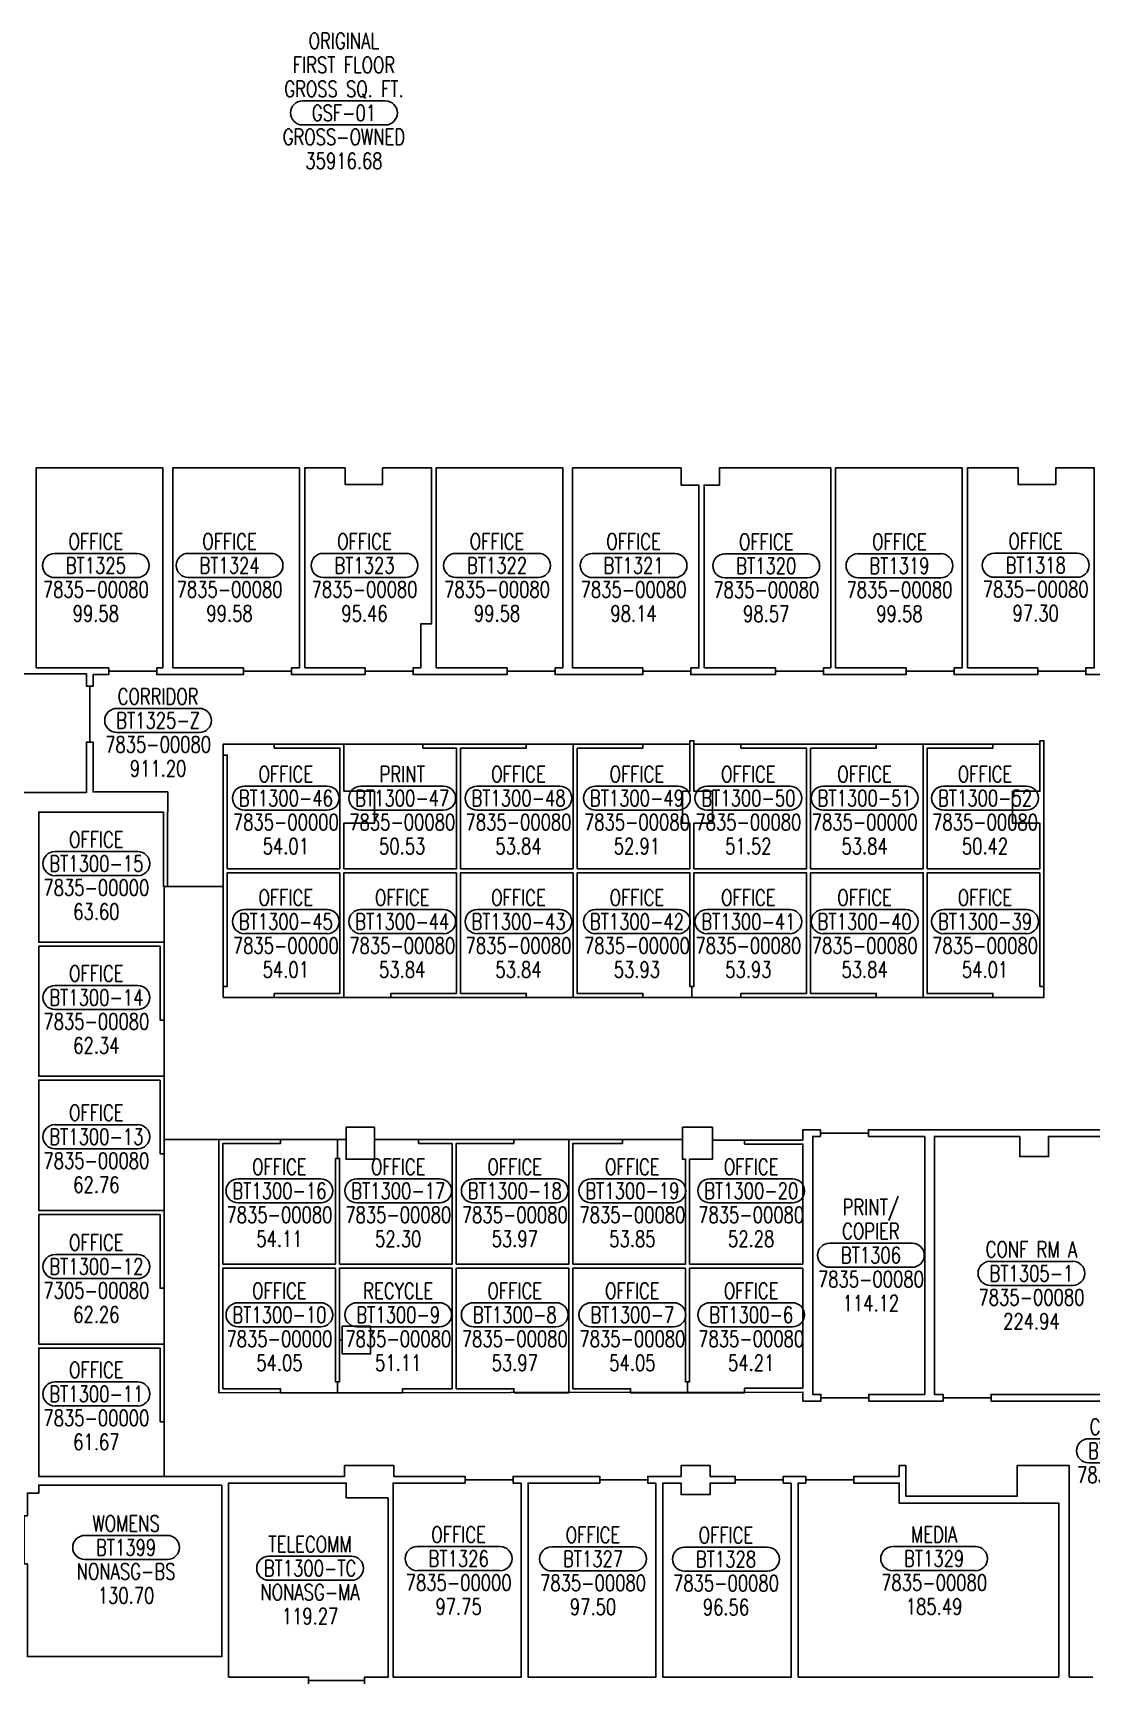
# Model space of a CAD drawing. Extents: x 3045 to 7103, y 18060 to 20148.
# Drawn here: x 4190 to 4984, y 18911 to 20148 of the extents above; entities that cross this region are included whole.
import ezdxf
from ezdxf.enums import TextEntityAlignment as Align

# ---------------------------------------------------------------- set-up
doc = ezdxf.new("R2010")
doc.units = 0
doc.header["$MEASUREMENT"] = 0
doc.layers.get('0').update_dxf_attribs({"linetype": 'CONTINUOUS'})
for name, color, linetype in [('AREA', 3, 'CONTINUOUS'), ('AREA2', 1, 'CONTINUOUS'), ('COSTC', 6, 'CONTINUOUS'), ('PLINE2', 5, 'CONTINUOUS'), ('ROOMNA', 4, 'CONTINUOUS'), ('ROOMNO', 4, 'CONTINUOUS'), ('ROOMOV', 4, 'CONTINUOUS')]:
    doc.layers.add(name, color=color, linetype=linetype)
doc.styles.get("Standard").update_dxf_attribs({"font": 'simplex.shx', "width": 0.75})

# ---------------------------------------------------------------- blocks, each defined once
blk = doc.blocks.new('ROOM')
at = {"layer": 'ROOMOV'}
for p, q in [((-31, 9), (31, 9)), ((31, -9), (-31, -9))]:
    blk.add_line(p, q, dxfattribs=at)
for centre, start, end in [((-31, 0), 90, 270), ((31, 0), 270, 90)]:
    blk.add_arc(centre, 9.04, start, end, dxfattribs=at)
at = {"color": 0, "width": 0.75, "flags": 1}
for tag, p in [('FLFIN', (-60, -36)), ('ICRA', (60, -36)), ('FLTYPE', (-60, -48)), ('USER1', (60, -48)), ('FLCOND', (-60, -60)), ('USER2', (60, -60)), ('WLFIN', (-60, -72)), ('SITE', (-24, -72)), ('UCODE', (24, -72)), ('USER3', (60, -72)), ('WLTYPE', (-60, -84)), ('BLDG', (-24, -84)), ('UDESC', (24, -84)), ('USER4', (60, -84)), ('WLCOND', (-60, -96)), ('FLR', (-24, -96)), ('FCODE', (24, -96)), ('USER5', (60, -96)), ('CLFIN', (-60, -108)), ('COSTCD', (-24, -108)), ('FDESC', (24, -108)), ('USER6', (60, -108)), ('CLTYPE', (-60, -120)), ('DEPTD', (-24, -120)), ('DIVISION', (24, -120)), ('USER7', (60, -120)), ('CLCOND', (-60, -132)), ('RDES', (-24, -132)), ('CONTACT', (24, -132)), ('USER8', (60, -132)), ('CLHT', (-60, -144)), ('CHDATE', (-24, -144)), ('OCCUP', (24, -144)), ('BLOCK', (60, -144)), ('BASE', (-60, -156)), ('CBACK', (-24, -156)), ('PRCONTACT', (24, -156)), ('BLOCK2', (60, -156))]:
    blk.add_attdef(tag, text='', height=6, dxfattribs=at).set_placement(p, align=Align.MIDDLE_CENTER)
at = {"layer": 'AREA', "width": 0.75}
blk.add_attdef('AREA', text='', height=12, dxfattribs=at).set_placement((0, -36), align=Align.MIDDLE_CENTER)
at = {"layer": 'AREA2', "width": 0.75}
blk.add_attdef('AREA2', text='', height=12, dxfattribs=at).set_placement((0, -36), align=Align.MIDDLE_CENTER)
at = {"layer": 'COSTC', "width": 0.75}
blk.add_attdef('COSTC', text='', height=12, dxfattribs=at).set_placement((0, -18), align=Align.MIDDLE_CENTER)
at = {"layer": 'ROOMNA', "width": 0.75}
for tag, p in [('RMNAA', (0, 54)), ('RMNAB', (0, 36)), ('RMNAC', (0, 18))]:
    blk.add_attdef(tag, text='', height=12, dxfattribs=at).set_placement(p, align=Align.MIDDLE_CENTER)
at = {"layer": 'ROOMNO', "width": 0.75}
blk.add_attdef('RMNU', text='', height=12, dxfattribs=at).set_placement((0, 0), align=Align.MIDDLE_CENTER)

msp = doc.modelspace()

# ---------------------------------------------------------------- linework, layer by layer
at = {"layer": 'PLINE2', "color": 6}
for points in [[(4192.5, 19671.6), (4192.5, 19821.6), (4287.5, 19821.6), (4287.5, 19671.6), (4283, 19671.6), (4283, 19669.1), (4247, 19669.1), (4247, 19671.6)], [(4295, 19671.6), (4348, 19671.6), (4348, 19669.1), (4384, 19669.1), (4384, 19671.6), (4390, 19671.6), (4390, 19821.6), (4295, 19821.6)], [(4394, 19671.6), (4439.2, 19671.6), (4439.2, 19669.1), (4475.2, 19669.1), (4475.2, 19671.6), (4481, 19671.6), (4481, 19704.6), (4489.1, 19704.6), (4489.1, 19821.6), (4452.3, 19821.6), (4452.3, 19809.3), (4424.2, 19809.3), (4424.2, 19821.6), (4394, 19821.6)], [(4492.5, 19671.6), (4545.7, 19671.6), (4545.7, 19669.1), (4581.7, 19669.1), (4581.7, 19671.6), (4587.5, 19671.6), (4587.5, 19821.6), (4492.5, 19821.6)], [(4594.8, 19671.6), (4647.5, 19671.6), (4647.5, 19669.1), (4683.5, 19669.1), (4683.5, 19671.6), (4689.6, 19671.6), (4689.6, 19808.8), (4676.2, 19808.8), (4676.2, 19821.6), (4594.8, 19821.6)], [(4693.5, 19671.6), (4747, 19671.6), (4747, 19669.1), (4783, 19669.1), (4783, 19671.6), (4788.5, 19671.6), (4788.5, 19821.6), (4705, 19821.6), (4705, 19808.8), (4693.5, 19808.8)], [(4792.1, 19671.6), (4845, 19671.6), (4845, 19669.1), (4881, 19669.1), (4881, 19671.6), (4887.1, 19671.6), (4887.1, 19821.6), (4792.1, 19821.6)], [(4891, 19671.6), (4943.7, 19671.6), (4943.7, 19669.1), (4979.7, 19669.1), (4979.7, 19671.6), (4986.1, 19671.6), (4986.1, 19821.6), (4957.2, 19821.6), (4957.2, 19809.2), (4929.1, 19809.2), (4929.1, 19821.6), (4891, 19821.6)], [(4335.9, 19521), (4335.9, 19606.2), (4332.9, 19606.2), (4332.9, 19614.5), (4371.1, 19614.5), (4371.1, 19611.5), (4420.4, 19611.5), (4420.4, 19521)], [(4507.9, 19611.5), (4482.6, 19611.5), (4482.6, 19614.5), (4423.4, 19614.5), (4423.4, 19579.1), (4446.2, 19579.1), (4446.2, 19555.1), (4423.4, 19555.1), (4423.4, 19521), (4507.9, 19521)], [(4595.4, 19521), (4510.9, 19521), (4510.9, 19611.5), (4560.1, 19611.5), (4560.1, 19614.5), (4595.4, 19614.5)], [(4598.4, 19521), (4682.9, 19521), (4682.9, 19555.1), (4677.2, 19555.1), (4677.2, 19579.1), (4682.9, 19579.1), (4682.9, 19614.5), (4647.6, 19614.5), (4647.6, 19611.5), (4598.4, 19611.5)], [(4685.9, 19521), (4685.9, 19555.1), (4699.7, 19555.1), (4699.7, 19579.1), (4685.9, 19579.1), (4685.9, 19614.5), (4721.1, 19614.5), (4721.1, 19611.5), (4770.4, 19611.5), (4770.4, 19521)], [(4773.4, 19611.5), (4773.4, 19521), (4857.9, 19521), (4857.9, 19614.5), (4822.6, 19614.5), (4822.6, 19611.5)], [(4860.9, 19521), (4945.4, 19521), (4945.4, 19555.1), (4924.8, 19555.1), (4924.8, 19579.1), (4945.4, 19579.1), (4945.4, 19614.5), (4910.1, 19614.5), (4910.1, 19611.5), (4860.9, 19611.5)], [(4288.5, 19465.8), (4288.5, 19507.7), (4288, 19507.7), (4288, 19563.5), (4194.5, 19563.5), (4194.5, 19465.8)], [(4420.4, 19518), (4420.4, 19427.5), (4371.1, 19427.5), (4371.1, 19424.5), (4332.9, 19424.5), (4332.9, 19432.7), (4335.9, 19432.7), (4335.9, 19518)], [(4507.9, 19518), (4507.9, 19427.5), (4458.6, 19427.5), (4458.6, 19424.5), (4423.4, 19424.5), (4423.4, 19518)], [(4595.4, 19518), (4510.9, 19518), (4510.9, 19427.5), (4560.1, 19427.5), (4560.1, 19424.5), (4595.4, 19424.5)], [(4598.4, 19427.5), (4647.6, 19427.5), (4647.6, 19424.5), (4684.4, 19424.5), (4684.4, 19432.7), (4682.9, 19432.7), (4682.9, 19518), (4598.4, 19518)], [(4721.1, 19424.5), (4684.4, 19424.5), (4684.4, 19432.7), (4685.9, 19432.7), (4685.9, 19518), (4770.4, 19518), (4770.4, 19427.5), (4721.1, 19427.5)], [(4773.4, 19427.5), (4822.6, 19427.5), (4822.6, 19424.5), (4857.9, 19424.5), (4857.9, 19518), (4773.4, 19518)], [(4945.4, 19518), (4860.9, 19518), (4860.9, 19427.5), (4910.1, 19427.5), (4910.1, 19424.5), (4948.4, 19424.5), (4948.4, 19432.7), (4945.4, 19432.7)], [(4288.5, 19365.5), (4288.5, 19407.5), (4285.5, 19407.5), (4285.5, 19462.8), (4194.5, 19462.8), (4194.5, 19365.5)], [(4285.5, 19362.5), (4285.5, 19307.2), (4288.5, 19307.2), (4288.5, 19264.6), (4194.5, 19264.6), (4194.5, 19362.5)], [(5023, 19320.2), (5023, 19305.7), (5028.1, 19305.7), (5028.1, 19347.6), (5034.3, 19347.6), (5034.3, 19126.7), (4908.7, 19126.7), (4908.7, 19124.2), (4872.7, 19124.2), (4872.7, 19126.7), (4866.2, 19126.7), (4866.2, 19320.2), (4930.2, 19320.2), (4930.2, 19305.1), (4951.8, 19305.1), (4951.8, 19320.2)], [(4859, 19320.2), (4816.7, 19320.2), (4816.7, 19322.7), (4780.7, 19322.7), (4780.7, 19320.2), (4775, 19320.2), (4775, 19126.7), (4781.1, 19126.7), (4781.1, 19124.2), (4817.1, 19124.2), (4817.1, 19126.7), (4859, 19126.7)], [(4332.6, 19224.4), (4417.1, 19224.4), (4417.1, 19303.7), (4418.6, 19303.7), (4418.6, 19317.9), (4375.8, 19317.9), (4375.8, 19314.9), (4332.6, 19314.9)], [(4504.6, 19314.9), (4504.6, 19224.4), (4420.1, 19224.4), (4420.1, 19303.7), (4418.6, 19303.7), (4418.6, 19317.9), (4425, 19317.9), (4425, 19303.1), (4446.2, 19303.1), (4446.2, 19317.9), (4479.3, 19317.9), (4479.3, 19314.9)], [(4592.1, 19224.4), (4507.6, 19224.4), (4507.6, 19314.9), (4550.8, 19314.9), (4550.8, 19317.9), (4592.1, 19317.9)], [(4632.3, 19314.9), (4632.3, 19317.9), (4677.2, 19317.9), (4677.2, 19303.1), (4679.6, 19303.1), (4679.6, 19224.4), (4595.1, 19224.4), (4595.1, 19314.9)], [(4767.6, 19224.4), (4682.6, 19224.4), (4682.6, 19303.1), (4699.7, 19303.1), (4699.7, 19317.4), (4723.8, 19317.4), (4723.8, 19314.4), (4767.6, 19314.4)], [(4288.5, 19206.3), (4288.5, 19164.4), (4194.5, 19164.4), (4194.5, 19261.6), (4285.5, 19261.6), (4285.5, 19206.3)], [(4417.1, 19221.4), (4332.6, 19221.4), (4332.6, 19130.9), (4375.8, 19130.9), (4375.8, 19127.9), (4418.6, 19127.9), (4418.6, 19136.2), (4417.1, 19136.2)], [(4504.6, 19221.4), (4420.1, 19221.4), (4420.1, 19167.5), (4422.1, 19167.5), (4422.1, 19177.8), (4443.3, 19177.8), (4443.3, 19157.1), (4422.1, 19157.1), (4422.1, 19167.5), (4420.1, 19167.5), (4420.1, 19136.2), (4418.6, 19136.2), (4418.6, 19127.9), (4467.3, 19127.9), (4467.3, 19130.9), (4504.6, 19130.9)], [(4592.1, 19221.4), (4507.6, 19221.4), (4507.6, 19130.9), (4550.8, 19130.9), (4550.8, 19127.9), (4592.1, 19127.9)], [(4679.6, 19221.4), (4595.1, 19221.4), (4595.1, 19130.9), (4638.3, 19130.9), (4638.3, 19127.9), (4681.1, 19127.9), (4681.1, 19136.2), (4679.6, 19136.2)], [(4767.6, 19221.4), (4682.6, 19221.4), (4682.6, 19136.2), (4681.1, 19136.2), (4681.1, 19127.9), (4723.8, 19127.9), (4723.8, 19131.4), (4767.6, 19131.4)], [(4285.5, 19161.4), (4285.5, 19106.2), (4288.5, 19106.2), (4288.5, 19065.2), (4194.5, 19065.2), (4194.5, 19161.4)], [(4556.3, 19060.2), (4550.2, 19060.2), (4550.2, 19062.7), (4514.2, 19062.7), (4514.2, 19060.2), (4460.2, 19060.2), (4460.2, 18914.7), (4556.3, 18914.7)], [(4657.3, 19060.2), (4651.2, 19060.2), (4651.2, 19062.7), (4615.2, 19062.7), (4615.2, 19060.2), (4561.5, 19060.2), (4561.5, 18914.7), (4657.3, 18914.7)], [(4758.8, 19060.2), (4752.8, 19060.2), (4752.8, 19062.7), (4716.8, 19062.7), (4716.8, 19060.2), (4698, 19060.2), (4698, 19051.5), (4676.2, 19051.5), (4676.2, 19060.2), (4662.6, 19060.2), (4662.6, 18914.7), (4758.8, 18914.7)], [(4764, 18914.7), (4959.5, 18914.7), (4959.5, 19045), (4839.8, 19045), (4839.8, 19060.2), (4805.7, 19060.2), (4805.7, 19062.7), (4769.7, 19062.7), (4769.7, 19060.2), (4764, 19060.2)], [(4331.8, 19058.7), (4194.5, 19058.7), (4194.5, 19052.7), (4186, 19052.7), (4186, 19035.5), (4183.5, 19035.5), (4183.5, 18999.5), (4186, 18999.5), (4186, 18930), (4331.8, 18930)], [(4456.6, 19049), (4425.1, 19049), (4425.1, 19060.2), (4336.8, 19060.2), (4336.8, 18914.7), (4396.8, 18914.7), (4396.8, 18912.2), (4438.8, 18912.2), (4438.8, 18914.7), (4456.6, 18914.7)]]:
    msp.add_lwpolyline(points, close=True, dxfattribs=at)
for points in [[(4172.5, 19578.1), (4230.2, 19578.1), (4230.2, 19616), (4232.7, 19616), (4232.7, 19658), (4230.2, 19658), (4230.2, 19667.2), (4174.5, 19667.2)], [(4990.4, 19325.2), (4816.7, 19325.2), (4816.7, 19322.7), (4780.7, 19322.7), (4780.7, 19325.2), (4767.6, 19325.2), (4767.6, 19317.4), (4699.7, 19317.4), (4699.7, 19327.1), (4677.2, 19327.1), (4677.2, 19317.9), (4446.2, 19317.9), (4446.2, 19327.1), (4425, 19327.1), (4425, 19317.9), (4288.5, 19317.9), (4288.5, 19507.7), (4291, 19507.7), (4332.9, 19507.7), (4332.9, 19424.5), (4948.4, 19424.5), (4948.4, 19617), (4945.4, 19617), (4945.4, 19614.5), (4685.9, 19614.5), (4685.9, 19617), (4682.9, 19617), (4682.9, 19614.5), (4332.9, 19614.5), (4332.9, 19507.7), (4291, 19507.7), (4291, 19563.5), (4291.2, 19563.5), (4291.2, 19578.6), (4235.2, 19578.6), (4235.2, 19616), (4232.7, 19616), (4232.7, 19658), (4235.2, 19658), (4235.2, 19666.6), (4247, 19666.6), (4247, 19669.1), (4283, 19669.1), (4283, 19666.6), (4348, 19666.6), (4348, 19669.1), (4384, 19669.1), (4384, 19666.6), (4439.2, 19666.6), (4439.2, 19669.1), (4475.2, 19669.1), (4475.2, 19666.6), (4545.7, 19666.6), (4545.7, 19669.1), (4581.7, 19669.1), (4581.7, 19666.6), (4647.5, 19666.6), (4647.5, 19669.1), (4683.5, 19669.1), (4683.5, 19666.6), (4747, 19666.6), (4747, 19669.1), (4783, 19669.1), (4783, 19666.6), (4845, 19666.6), (4845, 19669.1), (4881, 19669.1), (4881, 19666.6), (4943.7, 19666.6), (4943.7, 19669.1), (4979.7, 19669.1), (4979.7, 19666.6), (4990.4, 19666.6)], [(5159.7, 19121.7), (4908.7, 19121.7), (4908.7, 19124.2), (4872.7, 19124.2), (4872.7, 19121.7), (4817.1, 19121.7), (4817.1, 19124.2), (4781.1, 19124.2), (4781.1, 19121.7), (4767.6, 19121.7), (4767.6, 19128.4), (4329.6, 19127.9), (4329.6, 19317.9), (4288.5, 19317.9), (4288.5, 19065.2), (4423.8, 19065.2), (4423.8, 19073.3), (4460.8, 19073.3), (4460.8, 19065.2), (4514.2, 19065.2), (4514.2, 19062.7), (4550.2, 19062.7), (4550.2, 19065.2), (4615.2, 19065.2), (4615.2, 19062.7), (4651.2, 19062.7), (4651.2, 19065.2), (4676.2, 19065.2), (4676.2, 19073.3), (4698, 19073.3), (4698, 19065.2), (4716.8, 19065.2), (4716.8, 19062.7), (4752.8, 19062.7), (4752.8, 19065.2), (4769.7, 19065.2), (4769.7, 19062.7), (4805.7, 19062.7), (4805.7, 19065.2), (4839.8, 19065.2), (4839.8, 19073.3), (4844.8, 19073.3), (4844.8, 19050.3), (4928.2, 19050.3), (4928.2, 19073.3), (4967.3, 19073.3), (4967.3, 18914.7), (4985.1, 18914.7)], [(4396.8, 18909.7), (4396.8, 18912.2), (4438.8, 18912.2), (4438.8, 18909.7)]]:
    msp.add_lwpolyline(points, dxfattribs=at)

# ---------------------------------------------------------------- block references
at = {"layer": 'ROOMNO'}
ref = msp.add_blockref('ROOM', (4423.4, 20087.9), dxfattribs=at)
ref.add_attrib('RMNU', 'GSF-01', dxfattribs={"height": 12, "width": 0.75}).set_placement((4423.4, 20087.9), align=Align.MIDDLE_CENTER)
ref.add_attrib('RMNAA', 'ORIGINAL', dxfattribs={"layer": 'ROOMNA', "height": 12, "width": 0.75}).set_placement((4423.4, 20141.9), align=Align.MIDDLE_CENTER)
ref.add_attrib('RMNAB', 'FIRST FLOOR', dxfattribs={"layer": 'ROOMNA', "height": 12, "width": 0.75}).set_placement((4423.4, 20123.9), align=Align.MIDDLE_CENTER)
ref.add_attrib('RMNAC', 'GROSS SQ. FT.', dxfattribs={"layer": 'ROOMNA', "height": 12, "width": 0.75}).set_placement((4423.4, 20105.9), align=Align.MIDDLE_CENTER)
ref.add_attrib('COSTC', 'GROSS-OWNED', dxfattribs={"layer": 'COSTC', "height": 12, "width": 0.75}).set_placement((4423.4, 20069.9), align=Align.MIDDLE_CENTER)
ref.add_attrib('AREA', '35916.68', dxfattribs={"layer": 'AREA', "height": 12, "width": 0.75}).set_placement((4423.4, 20051.9), align=Align.MIDDLE_CENTER)
at = {"layer": 'ROOMNO', "color": 2}
ref = msp.add_blockref('ROOM', (4237.3, 19748.4), dxfattribs=at)
ref.add_attrib('RMNU', 'BT1325', dxfattribs={"height": 12, "width": 0.75}).set_placement((4237.3, 19748.4), align=Align.MIDDLE_CENTER)
ref.add_attrib('RMNAC', 'OFFICE', dxfattribs={"layer": 'ROOMNA', "height": 12, "width": 0.75}).set_placement((4237.3, 19766.4), align=Align.MIDDLE_CENTER)
ref.add_attrib('COSTC', '7835-00080', dxfattribs={"layer": 'COSTC', "height": 12, "width": 0.75}).set_placement((4237.3, 19730.4), align=Align.MIDDLE_CENTER)
ref.add_attrib('AREA2', '99.58', dxfattribs={"layer": 'AREA2', "height": 12, "width": 0.75}).set_placement((4237.3, 19712.4), align=Align.MIDDLE_CENTER)
ref = msp.add_blockref('ROOM', (4337.6, 19748.5), dxfattribs=at)
ref.add_attrib('RMNU', 'BT1324', dxfattribs={"height": 12, "width": 0.75}).set_placement((4337.6, 19748.5), align=Align.MIDDLE_CENTER)
ref.add_attrib('RMNAC', 'OFFICE', dxfattribs={"layer": 'ROOMNA', "height": 12, "width": 0.75}).set_placement((4337.6, 19766.5), align=Align.MIDDLE_CENTER)
ref.add_attrib('COSTC', '7835-00080', dxfattribs={"layer": 'COSTC', "height": 12, "width": 0.75}).set_placement((4337.6, 19730.5), align=Align.MIDDLE_CENTER)
ref.add_attrib('AREA2', '99.58', dxfattribs={"layer": 'AREA2', "height": 12, "width": 0.75}).set_placement((4337.6, 19712.5), align=Align.MIDDLE_CENTER)
ref = msp.add_blockref('ROOM', (4438.8, 19748.5), dxfattribs=at)
ref.add_attrib('RMNU', 'BT1323', dxfattribs={"height": 12, "width": 0.75}).set_placement((4438.8, 19748.5), align=Align.MIDDLE_CENTER)
ref.add_attrib('RMNAC', 'OFFICE', dxfattribs={"layer": 'ROOMNA', "height": 12, "width": 0.75}).set_placement((4438.8, 19766.5), align=Align.MIDDLE_CENTER)
ref.add_attrib('COSTC', '7835-00080', dxfattribs={"layer": 'COSTC', "height": 12, "width": 0.75}).set_placement((4438.8, 19730.5), align=Align.MIDDLE_CENTER)
ref.add_attrib('AREA2', '95.46', dxfattribs={"layer": 'AREA2', "height": 12, "width": 0.75}).set_placement((4438.8, 19712.5), align=Align.MIDDLE_CENTER)
ref = msp.add_blockref('ROOM', (4538.2, 19748.5), dxfattribs=at)
ref.add_attrib('RMNU', 'BT1322', dxfattribs={"height": 12, "width": 0.75}).set_placement((4538.2, 19748.5), align=Align.MIDDLE_CENTER)
ref.add_attrib('RMNAC', 'OFFICE', dxfattribs={"layer": 'ROOMNA', "height": 12, "width": 0.75}).set_placement((4538.2, 19766.5), align=Align.MIDDLE_CENTER)
ref.add_attrib('COSTC', '7835-00080', dxfattribs={"layer": 'COSTC', "height": 12, "width": 0.75}).set_placement((4538.2, 19730.5), align=Align.MIDDLE_CENTER)
ref.add_attrib('AREA2', '99.58', dxfattribs={"layer": 'AREA2', "height": 12, "width": 0.75}).set_placement((4538.2, 19712.5), align=Align.MIDDLE_CENTER)
ref = msp.add_blockref('ROOM', (4640.6, 19748.4), dxfattribs=at)
ref.add_attrib('RMNU', 'BT1321', dxfattribs={"height": 12, "width": 0.75}).set_placement((4640.6, 19748.4), align=Align.MIDDLE_CENTER)
ref.add_attrib('RMNAC', 'OFFICE', dxfattribs={"layer": 'ROOMNA', "height": 12, "width": 0.75}).set_placement((4640.6, 19766.4), align=Align.MIDDLE_CENTER)
ref.add_attrib('COSTC', '7835-00080', dxfattribs={"layer": 'COSTC', "height": 12, "width": 0.75}).set_placement((4640.6, 19730.4), align=Align.MIDDLE_CENTER)
ref.add_attrib('AREA2', '98.14', dxfattribs={"layer": 'AREA2', "height": 12, "width": 0.75}).set_placement((4640.6, 19712.4), align=Align.MIDDLE_CENTER)
ref = msp.add_blockref('ROOM', (4740.1, 19748.2), dxfattribs=at)
ref.add_attrib('RMNU', 'BT1320', dxfattribs={"height": 12, "width": 0.75}).set_placement((4740.1, 19748.2), align=Align.MIDDLE_CENTER)
ref.add_attrib('RMNAC', 'OFFICE', dxfattribs={"layer": 'ROOMNA', "height": 12, "width": 0.75}).set_placement((4740.1, 19766.2), align=Align.MIDDLE_CENTER)
ref.add_attrib('COSTC', '7835-00080', dxfattribs={"layer": 'COSTC', "height": 12, "width": 0.75}).set_placement((4740.1, 19730.2), align=Align.MIDDLE_CENTER)
ref.add_attrib('AREA2', '98.57', dxfattribs={"layer": 'AREA2', "height": 12, "width": 0.75}).set_placement((4740.1, 19712.2), align=Align.MIDDLE_CENTER)
ref = msp.add_blockref('ROOM', (4840, 19748.3), dxfattribs=at)
ref.add_attrib('RMNU', 'BT1319', dxfattribs={"height": 12, "width": 0.75}).set_placement((4840, 19748.3), align=Align.MIDDLE_CENTER)
ref.add_attrib('RMNAC', 'OFFICE', dxfattribs={"layer": 'ROOMNA', "height": 12, "width": 0.75}).set_placement((4840, 19766.3), align=Align.MIDDLE_CENTER)
ref.add_attrib('COSTC', '7835-00080', dxfattribs={"layer": 'COSTC', "height": 12, "width": 0.75}).set_placement((4840, 19730.3), align=Align.MIDDLE_CENTER)
ref.add_attrib('AREA2', '99.58', dxfattribs={"layer": 'AREA2', "height": 12, "width": 0.75}).set_placement((4840, 19712.3), align=Align.MIDDLE_CENTER)
ref = msp.add_blockref('ROOM', (4942.2, 19748.6), dxfattribs=at)
ref.add_attrib('RMNU', 'BT1318', dxfattribs={"height": 12, "width": 0.75}).set_placement((4942.2, 19748.6), align=Align.MIDDLE_CENTER)
ref.add_attrib('RMNAC', 'OFFICE', dxfattribs={"layer": 'ROOMNA', "height": 12, "width": 0.75}).set_placement((4942.2, 19766.6), align=Align.MIDDLE_CENTER)
ref.add_attrib('COSTC', '7835-00080', dxfattribs={"layer": 'COSTC', "height": 12, "width": 0.75}).set_placement((4942.2, 19730.6), align=Align.MIDDLE_CENTER)
ref.add_attrib('AREA2', '97.30', dxfattribs={"layer": 'AREA2', "height": 12, "width": 0.75}).set_placement((4942.2, 19712.6), align=Align.MIDDLE_CENTER)
ref = msp.add_blockref('ROOM', (4284, 19632.2), dxfattribs=at)
ref.add_attrib('RMNU', 'BT1325-Z', dxfattribs={"height": 12, "width": 0.75}).set_placement((4284, 19632.2), align=Align.MIDDLE_CENTER)
ref.add_attrib('RMNAC', 'CORRIDOR', dxfattribs={"layer": 'ROOMNA', "height": 12, "width": 0.75}).set_placement((4284, 19650.2), align=Align.MIDDLE_CENTER)
ref.add_attrib('COSTC', '7835-00080', dxfattribs={"layer": 'COSTC', "height": 12, "width": 0.75}).set_placement((4284, 19614.2), align=Align.MIDDLE_CENTER)
ref.add_attrib('AREA2', '911.20', dxfattribs={"layer": 'AREA2', "height": 12, "width": 0.75}).set_placement((4284, 19596.2), align=Align.MIDDLE_CENTER)
ref = msp.add_blockref('ROOM', (4379.8, 19573.9), dxfattribs=at)
ref.add_attrib('RMNU', 'BT1300-46', dxfattribs={"height": 12, "width": 0.75}).set_placement((4379.8, 19573.9), align=Align.MIDDLE_CENTER)
ref.add_attrib('RMNAC', 'OFFICE', dxfattribs={"layer": 'ROOMNA', "height": 12, "width": 0.75}).set_placement((4379.8, 19591.9), align=Align.MIDDLE_CENTER)
ref.add_attrib('COSTC', '7835-00000', dxfattribs={"layer": 'COSTC', "height": 12, "width": 0.75}).set_placement((4379.8, 19555.9), align=Align.MIDDLE_CENTER)
ref.add_attrib('AREA2', '54.01', dxfattribs={"layer": 'AREA2', "height": 12, "width": 0.75}).set_placement((4379.8, 19537.9), align=Align.MIDDLE_CENTER)
ref = msp.add_blockref('ROOM', (4467.1, 19573.9), dxfattribs=at)
ref.add_attrib('RMNU', 'BT1300-47', dxfattribs={"height": 12, "width": 0.75}).set_placement((4467.1, 19573.9), align=Align.MIDDLE_CENTER)
ref.add_attrib('RMNAC', 'PRINT', dxfattribs={"layer": 'ROOMNA', "height": 12, "width": 0.75}).set_placement((4467.1, 19591.9), align=Align.MIDDLE_CENTER)
ref.add_attrib('COSTC', '7835-00080', dxfattribs={"layer": 'COSTC', "height": 12, "width": 0.75}).set_placement((4467.1, 19555.9), align=Align.MIDDLE_CENTER)
ref.add_attrib('AREA2', '50.53', dxfattribs={"layer": 'AREA2', "height": 12, "width": 0.75}).set_placement((4467.1, 19537.9), align=Align.MIDDLE_CENTER)
ref = msp.add_blockref('ROOM', (4554.3, 19573.9), dxfattribs=at)
ref.add_attrib('RMNU', 'BT1300-48', dxfattribs={"height": 12, "width": 0.75}).set_placement((4554.3, 19573.9), align=Align.MIDDLE_CENTER)
ref.add_attrib('RMNAC', 'OFFICE', dxfattribs={"layer": 'ROOMNA', "height": 12, "width": 0.75}).set_placement((4554.3, 19591.9), align=Align.MIDDLE_CENTER)
ref.add_attrib('COSTC', '7835-00080', dxfattribs={"layer": 'COSTC', "height": 12, "width": 0.75}).set_placement((4554.3, 19555.9), align=Align.MIDDLE_CENTER)
ref.add_attrib('AREA2', '53.84', dxfattribs={"layer": 'AREA2', "height": 12, "width": 0.75}).set_placement((4554.3, 19537.9), align=Align.MIDDLE_CENTER)
ref = msp.add_blockref('ROOM', (4643.1, 19573.9), dxfattribs=at)
ref.add_attrib('RMNU', 'BT1300-49', dxfattribs={"height": 12, "width": 0.75}).set_placement((4643.1, 19573.9), align=Align.MIDDLE_CENTER)
ref.add_attrib('RMNAC', 'OFFICE', dxfattribs={"layer": 'ROOMNA', "height": 12, "width": 0.75}).set_placement((4643.1, 19591.9), align=Align.MIDDLE_CENTER)
ref.add_attrib('COSTC', '7835-00080', dxfattribs={"layer": 'COSTC', "height": 12, "width": 0.75}).set_placement((4643.1, 19555.9), align=Align.MIDDLE_CENTER)
ref.add_attrib('AREA2', '52.91', dxfattribs={"layer": 'AREA2', "height": 12, "width": 0.75}).set_placement((4643.1, 19537.9), align=Align.MIDDLE_CENTER)
ref = msp.add_blockref('ROOM', (4726.7, 19573.9), dxfattribs=at)
ref.add_attrib('RMNU', 'BT1300-50', dxfattribs={"height": 12, "width": 0.75}).set_placement((4726.7, 19573.9), align=Align.MIDDLE_CENTER)
ref.add_attrib('RMNAC', 'OFFICE', dxfattribs={"layer": 'ROOMNA', "height": 12, "width": 0.75}).set_placement((4726.7, 19591.9), align=Align.MIDDLE_CENTER)
ref.add_attrib('COSTC', '7835-00080', dxfattribs={"layer": 'COSTC', "height": 12, "width": 0.75}).set_placement((4726.7, 19555.9), align=Align.MIDDLE_CENTER)
ref.add_attrib('AREA2', '51.52', dxfattribs={"layer": 'AREA2', "height": 12, "width": 0.75}).set_placement((4726.7, 19537.9), align=Align.MIDDLE_CENTER)
ref = msp.add_blockref('ROOM', (4813.9, 19573.9), dxfattribs=at)
ref.add_attrib('RMNU', 'BT1300-51', dxfattribs={"height": 12, "width": 0.75}).set_placement((4813.9, 19573.9), align=Align.MIDDLE_CENTER)
ref.add_attrib('RMNAC', 'OFFICE', dxfattribs={"layer": 'ROOMNA', "height": 12, "width": 0.75}).set_placement((4813.9, 19591.9), align=Align.MIDDLE_CENTER)
ref.add_attrib('COSTC', '7835-00000', dxfattribs={"layer": 'COSTC', "height": 12, "width": 0.75}).set_placement((4813.9, 19555.9), align=Align.MIDDLE_CENTER)
ref.add_attrib('AREA2', '53.84', dxfattribs={"layer": 'AREA2', "height": 12, "width": 0.75}).set_placement((4813.9, 19537.9), align=Align.MIDDLE_CENTER)
ref = msp.add_blockref('ROOM', (4904.2, 19573.9), dxfattribs=at)
ref.add_attrib('RMNU', 'BT1300-52', dxfattribs={"height": 12, "width": 0.75}).set_placement((4904.2, 19573.9), align=Align.MIDDLE_CENTER)
ref.add_attrib('RMNAC', 'OFFICE', dxfattribs={"layer": 'ROOMNA', "height": 12, "width": 0.75}).set_placement((4904.2, 19591.9), align=Align.MIDDLE_CENTER)
ref.add_attrib('COSTC', '7835-00080', dxfattribs={"layer": 'COSTC', "height": 12, "width": 0.75}).set_placement((4904.2, 19555.9), align=Align.MIDDLE_CENTER)
ref.add_attrib('AREA2', '50.42', dxfattribs={"layer": 'AREA2', "height": 12, "width": 0.75}).set_placement((4904.2, 19537.9), align=Align.MIDDLE_CENTER)
ref = msp.add_blockref('ROOM', (4237.7, 19524.8), dxfattribs=at)
ref.add_attrib('RMNU', 'BT1300-15', dxfattribs={"height": 12, "width": 0.75}).set_placement((4237.7, 19524.8), align=Align.MIDDLE_CENTER)
ref.add_attrib('RMNAC', 'OFFICE', dxfattribs={"layer": 'ROOMNA', "height": 12, "width": 0.75}).set_placement((4237.7, 19542.8), align=Align.MIDDLE_CENTER)
ref.add_attrib('COSTC', '7835-00000', dxfattribs={"layer": 'COSTC', "height": 12, "width": 0.75}).set_placement((4237.7, 19506.8), align=Align.MIDDLE_CENTER)
ref.add_attrib('AREA2', '63.60', dxfattribs={"layer": 'AREA2', "height": 12, "width": 0.75}).set_placement((4237.7, 19488.8), align=Align.MIDDLE_CENTER)
ref = msp.add_blockref('ROOM', (4379.8, 19481.3), dxfattribs=at)
ref.add_attrib('RMNU', 'BT1300-45', dxfattribs={"height": 12, "width": 0.75}).set_placement((4379.8, 19481.3), align=Align.MIDDLE_CENTER)
ref.add_attrib('RMNAC', 'OFFICE', dxfattribs={"layer": 'ROOMNA', "height": 12, "width": 0.75}).set_placement((4379.8, 19499.3), align=Align.MIDDLE_CENTER)
ref.add_attrib('COSTC', '7835-00000', dxfattribs={"layer": 'COSTC', "height": 12, "width": 0.75}).set_placement((4379.8, 19463.3), align=Align.MIDDLE_CENTER)
ref.add_attrib('AREA2', '54.01', dxfattribs={"layer": 'AREA2', "height": 12, "width": 0.75}).set_placement((4379.8, 19445.3), align=Align.MIDDLE_CENTER)
ref = msp.add_blockref('ROOM', (4467.1, 19481.3), dxfattribs=at)
ref.add_attrib('RMNU', 'BT1300-44', dxfattribs={"height": 12, "width": 0.75}).set_placement((4467.1, 19481.3), align=Align.MIDDLE_CENTER)
ref.add_attrib('RMNAC', 'OFFICE', dxfattribs={"layer": 'ROOMNA', "height": 12, "width": 0.75}).set_placement((4467.1, 19499.3), align=Align.MIDDLE_CENTER)
ref.add_attrib('COSTC', '7835-00080', dxfattribs={"layer": 'COSTC', "height": 12, "width": 0.75}).set_placement((4467.1, 19463.3), align=Align.MIDDLE_CENTER)
ref.add_attrib('AREA2', '53.84', dxfattribs={"layer": 'AREA2', "height": 12, "width": 0.75}).set_placement((4467.1, 19445.3), align=Align.MIDDLE_CENTER)
ref = msp.add_blockref('ROOM', (4554.3, 19481.3), dxfattribs=at)
ref.add_attrib('RMNU', 'BT1300-43', dxfattribs={"height": 12, "width": 0.75}).set_placement((4554.3, 19481.3), align=Align.MIDDLE_CENTER)
ref.add_attrib('RMNAC', 'OFFICE', dxfattribs={"layer": 'ROOMNA', "height": 12, "width": 0.75}).set_placement((4554.3, 19499.3), align=Align.MIDDLE_CENTER)
ref.add_attrib('COSTC', '7835-00080', dxfattribs={"layer": 'COSTC', "height": 12, "width": 0.75}).set_placement((4554.3, 19463.3), align=Align.MIDDLE_CENTER)
ref.add_attrib('AREA2', '53.84', dxfattribs={"layer": 'AREA2', "height": 12, "width": 0.75}).set_placement((4554.3, 19445.3), align=Align.MIDDLE_CENTER)
ref = msp.add_blockref('ROOM', (4643.1, 19481.3), dxfattribs=at)
ref.add_attrib('RMNU', 'BT1300-42', dxfattribs={"height": 12, "width": 0.75}).set_placement((4643.1, 19481.3), align=Align.MIDDLE_CENTER)
ref.add_attrib('RMNAC', 'OFFICE', dxfattribs={"layer": 'ROOMNA', "height": 12, "width": 0.75}).set_placement((4643.1, 19499.3), align=Align.MIDDLE_CENTER)
ref.add_attrib('COSTC', '7835-00000', dxfattribs={"layer": 'COSTC', "height": 12, "width": 0.75}).set_placement((4643.1, 19463.3), align=Align.MIDDLE_CENTER)
ref.add_attrib('AREA2', '53.93', dxfattribs={"layer": 'AREA2', "height": 12, "width": 0.75}).set_placement((4643.1, 19445.3), align=Align.MIDDLE_CENTER)
ref = msp.add_blockref('ROOM', (4726.7, 19481.3), dxfattribs=at)
ref.add_attrib('RMNU', 'BT1300-41', dxfattribs={"height": 12, "width": 0.75}).set_placement((4726.7, 19481.3), align=Align.MIDDLE_CENTER)
ref.add_attrib('RMNAC', 'OFFICE', dxfattribs={"layer": 'ROOMNA', "height": 12, "width": 0.75}).set_placement((4726.7, 19499.3), align=Align.MIDDLE_CENTER)
ref.add_attrib('COSTC', '7835-00080', dxfattribs={"layer": 'COSTC', "height": 12, "width": 0.75}).set_placement((4726.7, 19463.3), align=Align.MIDDLE_CENTER)
ref.add_attrib('AREA2', '53.93', dxfattribs={"layer": 'AREA2', "height": 12, "width": 0.75}).set_placement((4726.7, 19445.3), align=Align.MIDDLE_CENTER)
ref = msp.add_blockref('ROOM', (4813.9, 19481.3), dxfattribs=at)
ref.add_attrib('RMNU', 'BT1300-40', dxfattribs={"height": 12, "width": 0.75}).set_placement((4813.9, 19481.3), align=Align.MIDDLE_CENTER)
ref.add_attrib('RMNAC', 'OFFICE', dxfattribs={"layer": 'ROOMNA', "height": 12, "width": 0.75}).set_placement((4813.9, 19499.3), align=Align.MIDDLE_CENTER)
ref.add_attrib('COSTC', '7835-00080', dxfattribs={"layer": 'COSTC', "height": 12, "width": 0.75}).set_placement((4813.9, 19463.3), align=Align.MIDDLE_CENTER)
ref.add_attrib('AREA2', '53.84', dxfattribs={"layer": 'AREA2', "height": 12, "width": 0.75}).set_placement((4813.9, 19445.3), align=Align.MIDDLE_CENTER)
ref = msp.add_blockref('ROOM', (4904.2, 19481.3), dxfattribs=at)
ref.add_attrib('RMNU', 'BT1300-39', dxfattribs={"height": 12, "width": 0.75}).set_placement((4904.2, 19481.3), align=Align.MIDDLE_CENTER)
ref.add_attrib('RMNAC', 'OFFICE', dxfattribs={"layer": 'ROOMNA', "height": 12, "width": 0.75}).set_placement((4904.2, 19499.3), align=Align.MIDDLE_CENTER)
ref.add_attrib('COSTC', '7835-00080', dxfattribs={"layer": 'COSTC', "height": 12, "width": 0.75}).set_placement((4904.2, 19463.3), align=Align.MIDDLE_CENTER)
ref.add_attrib('AREA2', '54.01', dxfattribs={"layer": 'AREA2', "height": 12, "width": 0.75}).set_placement((4904.2, 19445.3), align=Align.MIDDLE_CENTER)
ref = msp.add_blockref('ROOM', (4237.7, 19424.4), dxfattribs=at)
ref.add_attrib('RMNU', 'BT1300-14', dxfattribs={"height": 12, "width": 0.75}).set_placement((4237.7, 19424.4), align=Align.MIDDLE_CENTER)
ref.add_attrib('RMNAC', 'OFFICE', dxfattribs={"layer": 'ROOMNA', "height": 12, "width": 0.75}).set_placement((4237.7, 19442.4), align=Align.MIDDLE_CENTER)
ref.add_attrib('COSTC', '7835-00080', dxfattribs={"layer": 'COSTC', "height": 12, "width": 0.75}).set_placement((4237.7, 19406.4), align=Align.MIDDLE_CENTER)
ref.add_attrib('AREA2', '62.34', dxfattribs={"layer": 'AREA2', "height": 12, "width": 0.75}).set_placement((4237.7, 19388.4), align=Align.MIDDLE_CENTER)
ref = msp.add_blockref('ROOM', (4237.7, 19320), dxfattribs=at)
ref.add_attrib('RMNU', 'BT1300-13', dxfattribs={"height": 12, "width": 0.75}).set_placement((4237.7, 19320), align=Align.MIDDLE_CENTER)
ref.add_attrib('RMNAC', 'OFFICE', dxfattribs={"layer": 'ROOMNA', "height": 12, "width": 0.75}).set_placement((4237.7, 19338), align=Align.MIDDLE_CENTER)
ref.add_attrib('COSTC', '7835-00080', dxfattribs={"layer": 'COSTC', "height": 12, "width": 0.75}).set_placement((4237.7, 19302), align=Align.MIDDLE_CENTER)
ref.add_attrib('AREA2', '62.76', dxfattribs={"layer": 'AREA2', "height": 12, "width": 0.75}).set_placement((4237.7, 19284), align=Align.MIDDLE_CENTER)
ref = msp.add_blockref('ROOM', (4375, 19279.4), dxfattribs=at)
ref.add_attrib('RMNU', 'BT1300-16', dxfattribs={"height": 12, "width": 0.75}).set_placement((4375, 19279.4), align=Align.MIDDLE_CENTER)
ref.add_attrib('RMNAC', 'OFFICE', dxfattribs={"layer": 'ROOMNA', "height": 12, "width": 0.75}).set_placement((4375, 19297.4), align=Align.MIDDLE_CENTER)
ref.add_attrib('COSTC', '7835-00080', dxfattribs={"layer": 'COSTC', "height": 12, "width": 0.75}).set_placement((4375, 19261.4), align=Align.MIDDLE_CENTER)
ref.add_attrib('AREA2', '54.11', dxfattribs={"layer": 'AREA2', "height": 12, "width": 0.75}).set_placement((4375, 19243.4), align=Align.MIDDLE_CENTER)
ref = msp.add_blockref('ROOM', (4464.1, 19279.4), dxfattribs=at)
ref.add_attrib('RMNU', 'BT1300-17', dxfattribs={"height": 12, "width": 0.75}).set_placement((4464.1, 19279.4), align=Align.MIDDLE_CENTER)
ref.add_attrib('RMNAC', 'OFFICE', dxfattribs={"layer": 'ROOMNA', "height": 12, "width": 0.75}).set_placement((4464.1, 19297.4), align=Align.MIDDLE_CENTER)
ref.add_attrib('COSTC', '7835-00080', dxfattribs={"layer": 'COSTC', "height": 12, "width": 0.75}).set_placement((4464.1, 19261.4), align=Align.MIDDLE_CENTER)
ref.add_attrib('AREA2', '52.30', dxfattribs={"layer": 'AREA2', "height": 12, "width": 0.75}).set_placement((4464.1, 19243.4), align=Align.MIDDLE_CENTER)
ref = msp.add_blockref('ROOM', (4551.5, 19279.4), dxfattribs=at)
ref.add_attrib('RMNU', 'BT1300-18', dxfattribs={"height": 12, "width": 0.75}).set_placement((4551.5, 19279.4), align=Align.MIDDLE_CENTER)
ref.add_attrib('RMNAC', 'OFFICE', dxfattribs={"layer": 'ROOMNA', "height": 12, "width": 0.75}).set_placement((4551.5, 19297.4), align=Align.MIDDLE_CENTER)
ref.add_attrib('COSTC', '7835-00080', dxfattribs={"layer": 'COSTC', "height": 12, "width": 0.75}).set_placement((4551.5, 19261.4), align=Align.MIDDLE_CENTER)
ref.add_attrib('AREA2', '53.97', dxfattribs={"layer": 'AREA2', "height": 12, "width": 0.75}).set_placement((4551.5, 19243.4), align=Align.MIDDLE_CENTER)
ref = msp.add_blockref('ROOM', (4639.7, 19279.4), dxfattribs=at)
ref.add_attrib('RMNU', 'BT1300-19', dxfattribs={"height": 12, "width": 0.75}).set_placement((4639.7, 19279.4), align=Align.MIDDLE_CENTER)
ref.add_attrib('RMNAC', 'OFFICE', dxfattribs={"layer": 'ROOMNA', "height": 12, "width": 0.75}).set_placement((4639.7, 19297.4), align=Align.MIDDLE_CENTER)
ref.add_attrib('COSTC', '7835-00080', dxfattribs={"layer": 'COSTC', "height": 12, "width": 0.75}).set_placement((4639.7, 19261.4), align=Align.MIDDLE_CENTER)
ref.add_attrib('AREA2', '53.85', dxfattribs={"layer": 'AREA2', "height": 12, "width": 0.75}).set_placement((4639.7, 19243.4), align=Align.MIDDLE_CENTER)
ref = msp.add_blockref('ROOM', (4728.8, 19279.4), dxfattribs=at)
ref.add_attrib('RMNU', 'BT1300-20', dxfattribs={"height": 12, "width": 0.75}).set_placement((4728.8, 19279.4), align=Align.MIDDLE_CENTER)
ref.add_attrib('RMNAC', 'OFFICE', dxfattribs={"layer": 'ROOMNA', "height": 12, "width": 0.75}).set_placement((4728.8, 19297.4), align=Align.MIDDLE_CENTER)
ref.add_attrib('COSTC', '7835-00080', dxfattribs={"layer": 'COSTC', "height": 12, "width": 0.75}).set_placement((4728.8, 19261.4), align=Align.MIDDLE_CENTER)
ref.add_attrib('AREA2', '52.28', dxfattribs={"layer": 'AREA2', "height": 12, "width": 0.75}).set_placement((4728.8, 19243.4), align=Align.MIDDLE_CENTER)
ref = msp.add_blockref('ROOM', (4818.6, 19231.1), dxfattribs=at)
ref.add_attrib('RMNU', 'BT1306', dxfattribs={"height": 12, "width": 0.75}).set_placement((4818.6, 19231.1), align=Align.MIDDLE_CENTER)
ref.add_attrib('RMNAB', 'PRINT/', dxfattribs={"layer": 'ROOMNA', "height": 12, "width": 0.75}).set_placement((4818.6, 19267.1), align=Align.MIDDLE_CENTER)
ref.add_attrib('RMNAC', 'COPIER', dxfattribs={"layer": 'ROOMNA', "height": 12, "width": 0.75}).set_placement((4818.6, 19249.1), align=Align.MIDDLE_CENTER)
ref.add_attrib('COSTC', '7835-00080', dxfattribs={"layer": 'COSTC', "height": 12, "width": 0.75}).set_placement((4818.6, 19213.1), align=Align.MIDDLE_CENTER)
ref.add_attrib('AREA2', '114.12', dxfattribs={"layer": 'AREA2', "height": 12, "width": 0.75}).set_placement((4818.6, 19195.1), align=Align.MIDDLE_CENTER)
ref = msp.add_blockref('ROOM', (4237.7, 19222.6), dxfattribs=at)
ref.add_attrib('RMNU', 'BT1300-12', dxfattribs={"height": 12, "width": 0.75}).set_placement((4237.7, 19222.6), align=Align.MIDDLE_CENTER)
ref.add_attrib('RMNAC', 'OFFICE', dxfattribs={"layer": 'ROOMNA', "height": 12, "width": 0.75}).set_placement((4237.7, 19240.6), align=Align.MIDDLE_CENTER)
ref.add_attrib('COSTC', '7305-00080', dxfattribs={"layer": 'COSTC', "height": 12, "width": 0.75}).set_placement((4237.7, 19204.6), align=Align.MIDDLE_CENTER)
ref.add_attrib('AREA2', '62.26', dxfattribs={"layer": 'AREA2', "height": 12, "width": 0.75}).set_placement((4237.7, 19186.6), align=Align.MIDDLE_CENTER)
ref = msp.add_blockref('ROOM', (4939, 19217.5), dxfattribs=at)
ref.add_attrib('RMNU', 'BT1305-1', dxfattribs={"height": 12, "width": 0.75}).set_placement((4939, 19217.5), align=Align.MIDDLE_CENTER)
ref.add_attrib('RMNAC', 'CONF RM A', dxfattribs={"layer": 'ROOMNA', "height": 12, "width": 0.75}).set_placement((4939, 19235.5), align=Align.MIDDLE_CENTER)
ref.add_attrib('COSTC', '7835-00080', dxfattribs={"layer": 'COSTC', "height": 12, "width": 0.75}).set_placement((4939, 19199.5), align=Align.MIDDLE_CENTER)
ref.add_attrib('AREA2', '224.94', dxfattribs={"layer": 'AREA2', "height": 12, "width": 0.75}).set_placement((4939, 19181.5), align=Align.MIDDLE_CENTER)
ref = msp.add_blockref('ROOM', (4375, 19186.4), dxfattribs=at)
ref.add_attrib('RMNU', 'BT1300-10', dxfattribs={"height": 12, "width": 0.75}).set_placement((4375, 19186.4), align=Align.MIDDLE_CENTER)
ref.add_attrib('RMNAC', 'OFFICE', dxfattribs={"layer": 'ROOMNA', "height": 12, "width": 0.75}).set_placement((4375, 19204.4), align=Align.MIDDLE_CENTER)
ref.add_attrib('COSTC', '7835-00000', dxfattribs={"layer": 'COSTC', "height": 12, "width": 0.75}).set_placement((4375, 19168.4), align=Align.MIDDLE_CENTER)
ref.add_attrib('AREA2', '54.05', dxfattribs={"layer": 'AREA2', "height": 12, "width": 0.75}).set_placement((4375, 19150.4), align=Align.MIDDLE_CENTER)
ref = msp.add_blockref('ROOM', (4464.1, 19186.4), dxfattribs=at)
ref.add_attrib('RMNU', 'BT1300-9', dxfattribs={"height": 12, "width": 0.75}).set_placement((4464.1, 19186.4), align=Align.MIDDLE_CENTER)
ref.add_attrib('RMNAC', 'RECYCLE', dxfattribs={"layer": 'ROOMNA', "height": 12, "width": 0.75}).set_placement((4464.1, 19204.4), align=Align.MIDDLE_CENTER)
ref.add_attrib('COSTC', '7835-00080', dxfattribs={"layer": 'COSTC', "height": 12, "width": 0.75}).set_placement((4464.1, 19168.4), align=Align.MIDDLE_CENTER)
ref.add_attrib('AREA2', '51.11', dxfattribs={"layer": 'AREA2', "height": 12, "width": 0.75}).set_placement((4464.1, 19150.4), align=Align.MIDDLE_CENTER)
ref = msp.add_blockref('ROOM', (4551.5, 19186.4), dxfattribs=at)
ref.add_attrib('RMNU', 'BT1300-8', dxfattribs={"height": 12, "width": 0.75}).set_placement((4551.5, 19186.4), align=Align.MIDDLE_CENTER)
ref.add_attrib('RMNAC', 'OFFICE', dxfattribs={"layer": 'ROOMNA', "height": 12, "width": 0.75}).set_placement((4551.5, 19204.4), align=Align.MIDDLE_CENTER)
ref.add_attrib('COSTC', '7835-00080', dxfattribs={"layer": 'COSTC', "height": 12, "width": 0.75}).set_placement((4551.5, 19168.4), align=Align.MIDDLE_CENTER)
ref.add_attrib('AREA2', '53.97', dxfattribs={"layer": 'AREA2', "height": 12, "width": 0.75}).set_placement((4551.5, 19150.4), align=Align.MIDDLE_CENTER)
ref = msp.add_blockref('ROOM', (4639.7, 19186.4), dxfattribs=at)
ref.add_attrib('RMNU', 'BT1300-7', dxfattribs={"height": 12, "width": 0.75}).set_placement((4639.7, 19186.4), align=Align.MIDDLE_CENTER)
ref.add_attrib('RMNAC', 'OFFICE', dxfattribs={"layer": 'ROOMNA', "height": 12, "width": 0.75}).set_placement((4639.7, 19204.4), align=Align.MIDDLE_CENTER)
ref.add_attrib('COSTC', '7835-00080', dxfattribs={"layer": 'COSTC', "height": 12, "width": 0.75}).set_placement((4639.7, 19168.4), align=Align.MIDDLE_CENTER)
ref.add_attrib('AREA2', '54.05', dxfattribs={"layer": 'AREA2', "height": 12, "width": 0.75}).set_placement((4639.7, 19150.4), align=Align.MIDDLE_CENTER)
ref = msp.add_blockref('ROOM', (4728.8, 19186.4), dxfattribs=at)
ref.add_attrib('RMNU', 'BT1300-6', dxfattribs={"height": 12, "width": 0.75}).set_placement((4728.8, 19186.4), align=Align.MIDDLE_CENTER)
ref.add_attrib('RMNAC', 'OFFICE', dxfattribs={"layer": 'ROOMNA', "height": 12, "width": 0.75}).set_placement((4728.8, 19204.4), align=Align.MIDDLE_CENTER)
ref.add_attrib('COSTC', '7835-00080', dxfattribs={"layer": 'COSTC', "height": 12, "width": 0.75}).set_placement((4728.8, 19168.4), align=Align.MIDDLE_CENTER)
ref.add_attrib('AREA2', '54.21', dxfattribs={"layer": 'AREA2', "height": 12, "width": 0.75}).set_placement((4728.8, 19150.4), align=Align.MIDDLE_CENTER)
ref = msp.add_blockref('ROOM', (4237.7, 19127), dxfattribs=at)
ref.add_attrib('RMNU', 'BT1300-11', dxfattribs={"height": 12, "width": 0.75}).set_placement((4237.7, 19127), align=Align.MIDDLE_CENTER)
ref.add_attrib('RMNAC', 'OFFICE', dxfattribs={"layer": 'ROOMNA', "height": 12, "width": 0.75}).set_placement((4237.7, 19145), align=Align.MIDDLE_CENTER)
ref.add_attrib('COSTC', '7835-00000', dxfattribs={"layer": 'COSTC', "height": 12, "width": 0.75}).set_placement((4237.7, 19109), align=Align.MIDDLE_CENTER)
ref.add_attrib('AREA2', '61.67', dxfattribs={"layer": 'AREA2', "height": 12, "width": 0.75}).set_placement((4237.7, 19091), align=Align.MIDDLE_CENTER)
ref = msp.add_blockref('ROOM', (5012.9, 19084.4), dxfattribs=at)
ref.add_attrib('RMNU', 'BT1300-Z', dxfattribs={"height": 12, "width": 0.75}).set_placement((5012.9, 19084.4), align=Align.MIDDLE_CENTER)
ref.add_attrib('RMNAC', 'CORRIDOR', dxfattribs={"layer": 'ROOMNA', "height": 12, "width": 0.75}).set_placement((5012.9, 19102.4), align=Align.MIDDLE_CENTER)
ref.add_attrib('COSTC', '7835-00080', dxfattribs={"layer": 'COSTC', "height": 12, "width": 0.75}).set_placement((5012.9, 19066.4), align=Align.MIDDLE_CENTER)
ref.add_attrib('AREA2', '869.30', dxfattribs={"layer": 'AREA2', "height": 12, "width": 0.75}).set_placement((5012.9, 19048.4), align=Align.MIDDLE_CENTER)
ref = msp.add_blockref('ROOM', (4260, 19011.9), dxfattribs=at)
ref.add_attrib('RMNU', 'BT1399', dxfattribs={"height": 12, "width": 0.75}).set_placement((4260, 19011.9), align=Align.MIDDLE_CENTER)
ref.add_attrib('RMNAC', 'WOMENS', dxfattribs={"layer": 'ROOMNA', "height": 12, "width": 0.75}).set_placement((4260, 19029.9), align=Align.MIDDLE_CENTER)
ref.add_attrib('COSTC', 'NONASG-BS', dxfattribs={"layer": 'COSTC', "height": 12, "width": 0.75}).set_placement((4260, 18993.9), align=Align.MIDDLE_CENTER)
ref.add_attrib('AREA2', '130.70', dxfattribs={"layer": 'AREA2', "height": 12, "width": 0.75}).set_placement((4260, 18975.9), align=Align.MIDDLE_CENTER)
ref = msp.add_blockref('ROOM', (4509.4, 19003.5), dxfattribs=at)
ref.add_attrib('RMNU', 'BT1326', dxfattribs={"height": 12, "width": 0.75}).set_placement((4509.4, 19003.5), align=Align.MIDDLE_CENTER)
ref.add_attrib('RMNAC', 'OFFICE', dxfattribs={"layer": 'ROOMNA', "height": 12, "width": 0.75}).set_placement((4509.4, 19021.5), align=Align.MIDDLE_CENTER)
ref.add_attrib('COSTC', '7835-00000', dxfattribs={"layer": 'COSTC', "height": 12, "width": 0.75}).set_placement((4509.4, 18985.5), align=Align.MIDDLE_CENTER)
ref.add_attrib('AREA2', '97.75', dxfattribs={"layer": 'AREA2', "height": 12, "width": 0.75}).set_placement((4509.4, 18967.5), align=Align.MIDDLE_CENTER)
ref = msp.add_blockref('ROOM', (4610.2, 19003.3), dxfattribs=at)
ref.add_attrib('RMNU', 'BT1327', dxfattribs={"height": 12, "width": 0.75}).set_placement((4610.2, 19003.3), align=Align.MIDDLE_CENTER)
ref.add_attrib('RMNAC', 'OFFICE', dxfattribs={"layer": 'ROOMNA', "height": 12, "width": 0.75}).set_placement((4610.2, 19021.3), align=Align.MIDDLE_CENTER)
ref.add_attrib('COSTC', '7835-00080', dxfattribs={"layer": 'COSTC', "height": 12, "width": 0.75}).set_placement((4610.2, 18985.3), align=Align.MIDDLE_CENTER)
ref.add_attrib('AREA2', '97.50', dxfattribs={"layer": 'AREA2', "height": 12, "width": 0.75}).set_placement((4610.2, 18967.3), align=Align.MIDDLE_CENTER)
ref = msp.add_blockref('ROOM', (4709.9, 19003.1), dxfattribs=at)
ref.add_attrib('RMNU', 'BT1328', dxfattribs={"height": 12, "width": 0.75}).set_placement((4709.9, 19003.1), align=Align.MIDDLE_CENTER)
ref.add_attrib('RMNAC', 'OFFICE', dxfattribs={"layer": 'ROOMNA', "height": 12, "width": 0.75}).set_placement((4709.9, 19021.1), align=Align.MIDDLE_CENTER)
ref.add_attrib('COSTC', '7835-00080', dxfattribs={"layer": 'COSTC', "height": 12, "width": 0.75}).set_placement((4709.9, 18985.1), align=Align.MIDDLE_CENTER)
ref.add_attrib('AREA2', '96.56', dxfattribs={"layer": 'AREA2', "height": 12, "width": 0.75}).set_placement((4709.9, 18967.1), align=Align.MIDDLE_CENTER)
ref = msp.add_blockref('ROOM', (4866, 19003.5), dxfattribs=at)
ref.add_attrib('RMNU', 'BT1329', dxfattribs={"height": 12, "width": 0.75}).set_placement((4866, 19003.5), align=Align.MIDDLE_CENTER)
ref.add_attrib('RMNAC', 'MEDIA', dxfattribs={"layer": 'ROOMNA', "height": 12, "width": 0.75}).set_placement((4866, 19021.5), align=Align.MIDDLE_CENTER)
ref.add_attrib('COSTC', '7835-00080', dxfattribs={"layer": 'COSTC', "height": 12, "width": 0.75}).set_placement((4866, 18985.5), align=Align.MIDDLE_CENTER)
ref.add_attrib('AREA2', '185.49', dxfattribs={"layer": 'AREA2', "height": 12, "width": 0.75}).set_placement((4866, 18967.5), align=Align.MIDDLE_CENTER)
ref = msp.add_blockref('ROOM', (4398, 18996.3), dxfattribs=at)
ref.add_attrib('RMNU', 'BT1300-TC', dxfattribs={"height": 12, "width": 0.75}).set_placement((4398, 18996.3), align=Align.MIDDLE_CENTER)
ref.add_attrib('RMNAC', 'TELECOMM', dxfattribs={"layer": 'ROOMNA', "height": 12, "width": 0.75}).set_placement((4398, 19014.3), align=Align.MIDDLE_CENTER)
ref.add_attrib('COSTC', 'NONASG-MA', dxfattribs={"layer": 'COSTC', "height": 12, "width": 0.75}).set_placement((4398, 18978.3), align=Align.MIDDLE_CENTER)
ref.add_attrib('AREA2', '119.27', dxfattribs={"layer": 'AREA2', "height": 12, "width": 0.75}).set_placement((4398, 18960.3), align=Align.MIDDLE_CENTER)

doc.saveas('drawing.dxf')
